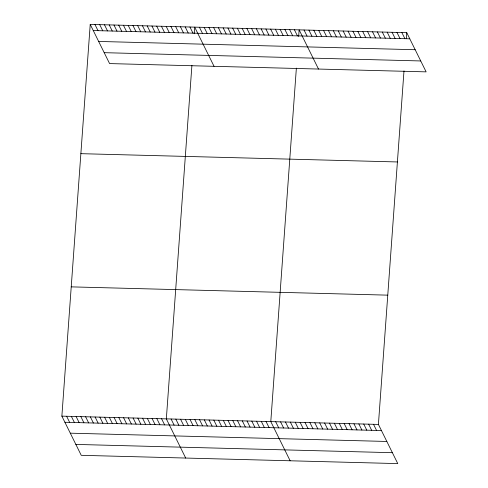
<?xml version="1.0" encoding="UTF-8"?>
<svg xmlns="http://www.w3.org/2000/svg" width="488" height="488" viewBox="0 0 488 488"><rect width="100%" height="100%" fill="white"/><g stroke="black" fill="none" stroke-linecap="round" stroke-linejoin="round"><path stroke-width="0.73" d="M403.991 70.937L378.413 424.42L397.775 463.6L81.24 455.316L61.872 416.136L90.225 24.4L406.76 32.684L426.128 71.864L109.587 63.58L90.225 24.4M191.912 65.386L166.335 418.869L185.696 458.049M194.206 33.727L194.681 27.133L214.043 66.313M296.368 68.119L270.791 421.601L290.153 460.782M298.662 36.46L299.138 29.866L318.499 69.046M406.333 38.619L406.76 32.684M93.257 30.537L409.792 38.82M98.643 41.443L415.184 49.721M104.2 52.673L420.735 60.957M80.868 153.671L397.403 161.955M71.23 286.865L387.765 295.149M61.872 416.136L378.413 424.42M64.91 422.272L381.445 430.556M70.296 433.179L386.838 441.463M75.847 444.415L392.389 452.693M401.868 32.556L404.9 38.692M396.976 32.428L400.007 38.564M392.084 32.3L395.115 38.436M387.191 32.171L390.229 38.308M382.299 32.043L385.337 38.18M377.407 31.915L380.445 38.052M372.515 31.787L375.553 37.924M367.623 31.659L370.66 37.796M362.73 31.531L365.768 37.667M357.844 31.403L360.876 37.539M352.952 31.275L355.984 37.411M348.06 31.147L351.092 37.283M343.168 31.018L346.199 37.155M338.275 30.89L341.307 37.027M333.383 30.762L336.415 36.899M328.491 30.634L331.523 36.771M323.599 30.506L326.631 36.643M318.707 30.378L321.738 36.515M313.815 30.25L316.846 36.386M308.922 30.122L311.954 36.258M304.03 29.994L307.062 36.13M294.392 29.744L297.424 35.88M289.64 29.615L292.678 35.752M284.894 29.494L287.926 35.63M280.149 29.371L283.18 35.508M275.397 29.243L278.428 35.38M270.651 29.121L273.683 35.258M265.899 28.993L268.937 35.136M261.153 28.871L264.185 35.008M256.407 28.749L259.439 34.886M251.655 28.621L254.693 34.758M246.91 28.499L249.941 34.636M242.164 28.377L245.196 34.514M237.412 28.249L240.444 34.386M232.666 28.127L235.698 34.264M227.914 28.005L230.952 34.142M223.169 27.877L226.2 34.014M218.423 27.755L221.454 33.892M213.671 27.627L216.709 33.77M208.925 27.505L211.957 33.642M204.179 27.383L207.211 33.52M199.427 27.255L202.465 33.391M189.936 27.011L192.967 33.147M185.184 26.883L188.215 33.019M180.438 26.761L183.47 32.897M373.521 424.292L376.553 430.428M175.686 26.639L178.724 32.775M368.629 424.163L371.661 430.3M170.94 26.511L173.972 32.647M363.737 424.035L366.769 430.172M166.194 26.389L169.226 32.525M358.845 423.907L361.876 430.044M161.443 26.26L164.48 32.403M353.952 423.779L356.984 429.916M156.697 26.139L159.728 32.275M349.06 423.651L352.092 429.788M151.951 26.016L154.983 32.153M344.168 423.523L347.2 429.66M147.199 25.888L150.231 32.025M339.276 423.395L342.308 429.531M142.453 25.766L145.485 31.903M334.384 423.267L337.415 429.403M137.701 25.644L140.739 31.781M132.956 25.516L135.987 31.653M329.491 423.139L332.523 429.275M128.21 25.394L131.242 31.531M324.599 423.011L327.637 429.147M123.458 25.272L126.496 31.409M319.707 422.882L322.745 429.019M118.712 25.144L121.744 31.281M314.815 422.754L317.853 428.891M113.966 25.022L116.998 31.159M309.923 422.626L312.96 428.763M109.214 24.894L112.246 31.037M305.031 422.498L308.068 428.635M104.469 24.772L107.5 30.909M300.138 422.37L303.176 428.507M99.717 24.65L102.754 30.787M295.252 422.242L298.284 428.379M94.971 24.522L98.003 30.659M290.36 422.114L293.392 428.25M285.468 421.986L288.5 428.122M280.576 421.858L283.607 427.994M275.683 421.73L278.715 427.872M266.039 421.48L269.077 427.616M261.293 421.358L264.325 427.494M256.548 421.229L259.579 427.366M251.796 421.107L254.834 427.244M247.05 420.985L250.082 427.122M242.304 420.857L245.336 426.994M237.552 420.735L240.584 426.872M232.806 420.607L235.838 426.75M228.055 420.485L231.092 426.622M223.309 420.363L226.34 426.5M218.563 420.235L221.595 426.378M213.811 420.113L216.849 426.25M209.065 419.991L212.097 426.128M204.319 419.863L207.351 426M199.568 419.741L202.599 425.878M194.822 419.619L197.853 425.756M190.07 419.491L193.108 425.627M185.324 419.369L188.356 425.505M180.578 419.241L183.61 425.384M175.826 419.119L178.864 425.255M171.081 418.997L174.112 425.133M161.583 418.747L164.615 424.883M156.837 418.625L159.869 424.761M152.085 418.497L155.123 424.633M147.339 418.375L150.371 424.511M142.594 418.253L145.625 424.389M137.842 418.125L140.879 424.261M133.096 418.002L136.128 424.139M128.35 417.874L131.382 424.017M123.598 417.752L126.636 423.889M118.852 417.63L121.884 423.767M114.107 417.502L117.138 423.645M109.355 417.38L112.386 423.517M104.609 417.258L107.641 423.395M99.857 417.13L102.895 423.267M95.111 417.008L98.143 423.145M90.365 416.886L93.397 423.023M85.613 416.758L88.651 422.895M80.868 416.636L83.899 422.773M76.122 416.508L79.154 422.651M71.37 416.386L74.402 422.523M66.624 416.264L69.656 422.401"/></g></svg>
